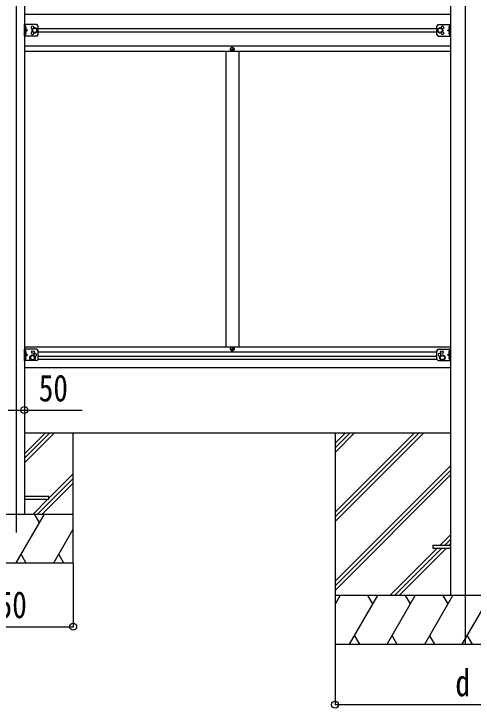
# Model space of a CAD drawing. Units: millimetres, scale not verified. Extents: x -10512 to 10512, y -7425 to 7425.
# Drawn here: x -2903 to -1492, y -4810 to -2676 of the extents above; entities that cross this region are included whole.
import ezdxf
from ezdxf.enums import TextEntityAlignment as Align

# ---------------------------------------------------------------- set-up
doc = ezdxf.new("R2010")
doc.units = ezdxf.units.MM
doc.header["$LTSCALE"] = 30
for name, color, linetype in [('0-3_YKK_12', 2, 'Continuous'), ('0-4_YKK_13', 4, 'Continuous'), ('0-5_YKK_A1', 4, 'Continuous'), ('0-6_YKK_D', 6, 'Continuous')]:
    doc.layers.add(name, color=color, linetype=linetype)
doc.styles.add('ＭＳ ゴシック', font='')
doc.styles.get('ＭＳ ゴシック').set_extended_font_data('MS Gothic')

msp = doc.modelspace()

# ---------------------------------------------------------------- linework, layer by layer
at = {"layer": '0-3_YKK_12'}
for p, q in [((-1516.28, -1438.98), (-1516.28, -4613.38)), ((-2896.28, -1843.39), (-2896.28, -4270.25))]:
    msp.add_line(p, q, dxfattribs=at)
at = {"layer": '0-4_YKK_13'}
for p, q in [((-2871.28, -2744.36), (-2871.28, -2709.36)), ((-2834.28, -2709.36), (-2871.28, -2709.36)), ((-2868.78, -2744.36), (-2868.78, -2709.36)), ((-1598.48, -2709.36), (-1561.48, -2709.36)), ((-1563.98, -2744.36), (-1563.98, -2709.36)), ((-1561.48, -2744.36), (-1561.48, -2709.36)), ((-2868.28, -2721.86), (-2868.78, -2721.78)), ((-2868.78, -2726.86), (-2861.78, -2726.86)), ((-2868.28, -2713.86), (-2867.47, -2714.01)), ((-2868.28, -2721.86), (-2867.47, -2721.72)), ((-2829.28, -2739.36), (-2829.28, -2714.36)), ((-1603.48, -2739.36), (-1603.48, -2714.36)), ((-1563.98, -2726.86), (-1570.98, -2726.86)), ((-1564.47, -2713.86), (-1565.28, -2714.01)), ((-1564.47, -2721.86), (-1565.28, -2721.72)), ((-1564.47, -2721.86), (-1563.97, -2721.78)), ((-2834.28, -2744.36), (-2871.28, -2744.36)), ((-2868.28, -2739.86), (-2868.78, -2739.78)), ((-2868.28, -2731.86), (-2867.47, -2732.01)), ((-2868.28, -2739.86), (-2867.47, -2739.72)), ((-1598.48, -2744.36), (-1561.48, -2744.36)), ((-1564.47, -2731.86), (-1565.28, -2732.01)), ((-1564.47, -2739.86), (-1565.28, -2739.72)), ((-1564.47, -2739.86), (-1563.97, -2739.78)), ((-2233.78, -2784.36), (-2234.78, -2784.36)), ((-2230.78, -2785.36), (-2229.78, -2785.36)), ((-2871.28, -3741.86), (-2871.28, -3706.86)), ((-2834.28, -3706.86), (-2871.28, -3706.86)), ((-2868.78, -3741.86), (-2868.78, -3706.86)), ((-2868.28, -3711.36), (-2867.47, -3711.51)), ((-2829.28, -3736.86), (-2829.28, -3711.86)), ((-2233.78, -3706.36), (-2234.78, -3706.36)), ((-2230.78, -3705.36), (-2229.78, -3705.36)), ((-1603.48, -3736.86), (-1603.48, -3711.86)), ((-1598.48, -3706.86), (-1561.48, -3706.86)), ((-1564.47, -3711.36), (-1565.28, -3711.51)), ((-1563.98, -3741.86), (-1563.98, -3706.86)), ((-1561.48, -3741.86), (-1561.48, -3706.86)), ((-2868.28, -3719.36), (-2868.78, -3719.28)), ((-2868.78, -3724.36), (-2861.78, -3724.36)), ((-2868.28, -3719.36), (-2867.47, -3719.22)), ((-2868.28, -3729.36), (-2867.47, -3729.51)), ((-1563.98, -3724.36), (-1570.98, -3724.36)), ((-1564.47, -3719.36), (-1565.28, -3719.22)), ((-1564.47, -3729.36), (-1565.28, -3729.51)), ((-1564.47, -3719.36), (-1563.97, -3719.28)), ((-2834.28, -3741.86), (-2871.28, -3741.86)), ((-2868.28, -3737.36), (-2868.78, -3737.28)), ((-2868.28, -3737.36), (-2867.47, -3737.22)), ((-1598.48, -3741.86), (-1561.48, -3741.86)), ((-1564.47, -3737.36), (-1565.28, -3737.22)), ((-1564.47, -3737.36), (-1563.97, -3737.28)), ((-2871.28, -4167.38), (-2796.28, -4167.38)), ((-1616.28, -4308.88), (-1616.28, -4317.88)), ((-1616.28, -4308.88), (-1561.48, -4308.88)), ((-1616.28, -4317.88), (-1561.48, -4317.88))]:
    msp.add_line(p, q, dxfattribs=at)
for points in [[(-2869.16, -2717.86), (-2868.53, -2716.68), (-2866.3, -2715.56)], [(-2869.16, -2717.86), (-2868.53, -2719.05), (-2866.3, -2720.16)], [(-2868.28, -2721.86), (-2868.28, -2713.86), (-2868.78, -2713.95), (-2868.78, -2721.78)], [(-2868.78, -2731.86), (-2861.78, -2726.86), (-2868.78, -2721.86)], [(-1563.98, -2731.86), (-1570.98, -2726.86), (-1563.98, -2721.86)], [(-1563.59, -2717.86), (-1564.22, -2716.68), (-1566.45, -2715.56)], [(-1563.59, -2717.86), (-1564.22, -2719.05), (-1566.45, -2720.16)], [(-1564.47, -2721.86), (-1564.47, -2713.86), (-1563.97, -2713.95), (-1563.97, -2721.78)], [(-2869.16, -2735.86), (-2868.53, -2734.68), (-2866.3, -2733.56)], [(-2869.16, -2735.86), (-2868.53, -2737.05), (-2866.3, -2738.16)], [(-2868.28, -2739.86), (-2868.28, -2731.86), (-2868.78, -2731.95), (-2868.78, -2739.78)], [(-1563.59, -2735.86), (-1564.22, -2734.68), (-1566.45, -2733.56)], [(-1563.59, -2735.86), (-1564.22, -2737.05), (-1566.45, -2738.16)], [(-1564.47, -2739.86), (-1564.47, -2731.86), (-1563.97, -2731.95), (-1563.97, -2739.78)], [(-2234.78, -2784.36), (-2234.78, -2785.36), (-2233.78, -2785.36)], [(-2231.78, -2783.36), (-2231.78, -2782.36), (-2232.78, -2782.36), (-2232.78, -2783.36)], [(-2232.78, -2786.36), (-2232.78, -2787.36), (-2231.78, -2787.36), (-2231.78, -2786.36)], [(-2229.78, -2785.36), (-2229.78, -2784.36), (-2230.78, -2784.36)], [(-2868.28, -3719.36), (-2868.28, -3711.36), (-2868.78, -3711.45), (-2868.78, -3719.28)], [(-2234.78, -3706.36), (-2234.78, -3705.36), (-2233.78, -3705.36)], [(-2232.78, -3704.36), (-2232.78, -3703.36), (-2231.78, -3703.36), (-2231.78, -3704.36)], [(-2231.78, -3707.36), (-2231.78, -3708.36), (-2232.78, -3708.36), (-2232.78, -3707.36)], [(-2229.78, -3705.36), (-2229.78, -3706.36), (-2230.78, -3706.36)], [(-1564.47, -3719.36), (-1564.47, -3711.36), (-1563.97, -3711.45), (-1563.97, -3719.28)], [(-2869.16, -3715.36), (-2868.53, -3714.18), (-2866.3, -3713.06)], [(-2869.16, -3715.36), (-2868.53, -3716.55), (-2866.3, -3717.66)], [(-2869.16, -3733.36), (-2868.53, -3732.18), (-2866.3, -3731.06)], [(-2869.16, -3733.36), (-2868.53, -3734.55), (-2866.3, -3735.66)], [(-2868.78, -3729.36), (-2861.78, -3724.36), (-2868.78, -3719.36)], [(-2868.28, -3737.36), (-2868.28, -3729.36), (-2868.78, -3729.45), (-2868.78, -3737.28)], [(-1563.98, -3729.36), (-1570.98, -3724.36), (-1563.98, -3719.36)], [(-1563.59, -3715.36), (-1564.22, -3714.18), (-1566.45, -3713.06)], [(-1563.59, -3715.36), (-1564.22, -3716.55), (-1566.45, -3717.66)], [(-1563.59, -3733.36), (-1564.22, -3732.18), (-1566.45, -3731.06)], [(-1563.59, -3733.36), (-1564.22, -3734.55), (-1566.45, -3735.66)], [(-1564.47, -3737.36), (-1564.47, -3729.36), (-1563.97, -3729.45), (-1563.97, -3737.28)], [(-2796.28, -4167.38), (-2796.28, -4159.38), (-2871.28, -4159.38)]]:
    msp.add_lwpolyline(points, dxfattribs=at)
for points in [[(-2839.28, -2719.36), (-2845.78, -2723.11), (-2845.78, -2730.62), (-2839.28, -2734.37), (-2832.78, -2730.62), (-2832.78, -2723.11)], [(-1593.48, -2719.36), (-1586.98, -2723.11), (-1586.98, -2730.62), (-1593.48, -2734.37), (-1599.98, -2730.62), (-1599.98, -2723.11)], [(-2846.28, -3725.36), (-2852.78, -3729.11), (-2852.78, -3736.62), (-2846.28, -3740.37), (-2839.78, -3736.62), (-2839.78, -3729.11)], [(-1586.48, -3725.36), (-1579.98, -3729.11), (-1579.98, -3736.62), (-1586.48, -3740.37), (-1592.98, -3736.62), (-1592.98, -3729.11)]]:
    msp.add_lwpolyline(points, close=True, dxfattribs=at)
for centre, radius in [((-2839.28, -2726.86), 8.5), ((-2839.28, -2726.86), 7.5), ((-2839.28, -2726.86), 6.5), ((-1593.48, -2726.86), 8.5), ((-1593.48, -2726.86), 7.5), ((-1593.48, -2726.86), 6.5), ((-2232.28, -2784.86), 5.9), ((-2844.77, -3715.86), 4.25), ((-2232.28, -3705.86), 5.9), ((-1587.98, -3715.86), 4.25), ((-2846.28, -3732.86), 8.5), ((-2846.28, -3732.86), 7.5), ((-2846.28, -3732.86), 6.5), ((-1586.48, -3732.86), 8.5), ((-1586.48, -3732.86), 7.5), ((-1586.48, -3732.86), 6.5)]:
    msp.add_circle(centre, radius, dxfattribs=at)
for centre, radius, start, end in [((-2834.28, -2714.36), 5, 0, 90), ((-1598.48, -2714.36), 5, 90, 180), ((-2867.63, -2714.89), 0.9, 32.05588, 80), ((-2867.63, -2720.84), 0.9, 280, 327.94412), ((-2872.38, -2717.86), 6.5, 327.94412, 32.05588), ((-2846.28, -2718.36), 4.25, 353.70569, 265.23923), ((-1586.48, -2718.36), 4.25, 274.76077, 186.29431), ((-1560.37, -2717.86), 6.5, 147.94412, 212.05588), ((-1565.12, -2714.89), 0.9, 100, 147.94412), ((-1565.12, -2720.84), 0.9, 212.05588, 260), ((-2867.63, -2732.89), 0.9, 32.05588, 80), ((-2867.63, -2738.84), 0.9, 280, 327.94412), ((-2872.38, -2735.86), 6.5, 327.94412, 32.05588), ((-2846.28, -2735.36), 4.25, 94.76077, 6.29431), ((-2834.28, -2739.36), 5, 270, 0), ((-1598.48, -2739.36), 5, 180, 270), ((-1586.48, -2735.36), 4.25, 173.70569, 85.23923), ((-1560.37, -2735.86), 6.5, 147.94412, 212.05588), ((-1565.12, -2732.89), 0.9, 100, 147.94412), ((-1565.12, -2738.84), 0.9, 212.05588, 260), ((-2233.78, -2783.36), 1, 270, 0), ((-2233.78, -2786.36), 1, 0, 90), ((-2230.78, -2783.36), 1, 180, 270), ((-2230.78, -2786.36), 1, 90, 180), ((-2867.63, -3712.39), 0.9, 32.05588, 80), ((-2872.38, -3715.36), 6.5, 327.94412, 32.05588), ((-2834.28, -3711.86), 5, 0, 90), ((-2233.78, -3704.36), 1, 270, 0), ((-2233.78, -3707.36), 1, 0, 90), ((-2230.78, -3704.36), 1, 180, 270), ((-2230.78, -3707.36), 1, 90, 180), ((-1598.48, -3711.86), 5, 90, 180), ((-1560.37, -3715.36), 6.5, 147.94412, 212.05588), ((-1565.12, -3712.39), 0.9, 100, 147.94412), ((-2867.63, -3718.34), 0.9, 280, 327.94412), ((-2867.63, -3730.39), 0.9, 32.05588, 80), ((-2872.38, -3733.36), 6.5, 327.94412, 32.05588), ((-2837.77, -3724.36), 4.25, 252.87654, 197.11996), ((-1594.98, -3724.36), 4.25, 342.88004, 287.12346), ((-1560.37, -3733.36), 6.5, 147.94412, 212.05588), ((-1565.12, -3718.34), 0.9, 212.05588, 260), ((-1565.12, -3730.39), 0.9, 100, 147.94412), ((-2867.63, -3736.34), 0.9, 280, 327.94412), ((-2834.28, -3736.86), 5, 270, 0), ((-1598.48, -3736.86), 5, 180, 270), ((-1565.12, -3736.34), 0.9, 212.05588, 260)]:
    msp.add_arc(centre, radius, start, end, dxfattribs=at)
at = {"layer": '0-5_YKK_A1'}
for p, q in [((-1561.48, -1834.38), (-1561.48, -4463.38)), ((-2871.28, -1850.38), (-2871.28, -4213.38)), ((-1561.48, -2677.86), (-2871.28, -2677.86)), ((-1603.48, -2722.36), (-2829.28, -2722.36)), ((-2829.28, -2731.36), (-1603.48, -2731.36)), ((-1561.48, -2775.86), (-2871.28, -2775.86)), ((-2871.28, -2791.36), (-1561.48, -2791.36)), ((-2252.28, -2791.36), (-2252.28, -3699.36)), ((-2212.28, -2791.36), (-2212.28, -3699.36)), ((-2871.28, -3699.36), (-1561.48, -3699.36)), ((-2829.28, -3714.86), (-1603.48, -3714.86)), ((-2829.28, -3728.36), (-1603.48, -3728.36)), ((-2829.3, -3737.36), (-1603.45, -3737.36)), ((-2871.28, -3763.36), (-1561.48, -3763.36)), ((-2871.28, -4056.15), (-2778.51, -3963.38)), ((-2871.28, -4042), (-2792.65, -3963.38)), ((-2871.28, -4027.86), (-2806.79, -3963.38)), ((-2871.28, -3963.38), (-1561.48, -3963.38)), ((-2721.28, -4363.38), (-2721.28, -3963.38)), ((-1916.48, -3963.38), (-1916.48, -4613.38)), ((-1916.48, -4207.56), (-1672.3, -3963.38)), ((-1916.48, -4221.7), (-1658.15, -3963.38)), ((-1916.48, -4235.84), (-1644.01, -3963.38)), ((-1916.48, -4023.71), (-1856.14, -3963.38)), ((-1916.48, -4009.57), (-1870.29, -3963.38)), ((-1916.48, -3995.43), (-1884.43, -3963.38)), ((-1916.48, -4419.69), (-1561.68, -4064.89)), ((-2796.28, -4164.99), (-2721.28, -4089.99)), ((-1916.48, -4433.83), (-1561.68, -4079.03)), ((-1916.48, -4447.98), (-1561.68, -4093.18)), ((-2830.52, -4213.38), (-2721.28, -4104.14)), ((-2816.38, -4213.38), (-2721.28, -4118.28)), ((-2844.66, -4213.38), (-2798.66, -4167.38)), ((-3071.28, -4213.38), (-2721.28, -4213.38)), ((-2896.27, -4363.38), (-2809.67, -4213.38)), ((-2824.67, -4239.36), (-2839.67, -4213.38)), ((-2780.8, -4363.38), (-2721.28, -4260.28)), ((-1593.53, -4308.88), (-1561.68, -4277.02)), ((-1579.39, -4308.88), (-1561.68, -4291.17)), ((-1565.25, -4308.88), (-1561.68, -4305.31)), ((-1748.03, -4463.38), (-1602.53, -4317.88)), ((-1733.89, -4463.38), (-1588.39, -4317.88)), ((-1719.75, -4463.38), (-1574.25, -4317.88)), ((-2881.27, -4337.4), (-2866.27, -4363.38)), ((-2765.8, -4337.4), (-2750.8, -4363.38)), ((-3071.28, -4363.38), (-2721.28, -4363.38)), ((-1116.48, -4463.38), (-1916.48, -4463.38)), ((-1916.48, -4490.88), (-1900.6, -4463.38)), ((-1871.73, -4613.38), (-1785.13, -4463.38)), ((-1800.13, -4489.36), (-1815.13, -4463.38)), ((-1756.26, -4613.38), (-1669.66, -4463.38)), ((-1684.66, -4489.36), (-1699.66, -4463.38)), ((-1640.79, -4613.38), (-1554.19, -4463.38)), ((-1569.19, -4489.36), (-1584.19, -4463.38)), ((-1525.32, -4613.38), (-1438.72, -4463.38)), ((-1856.73, -4587.4), (-1841.73, -4613.38)), ((-1741.26, -4587.4), (-1726.26, -4613.38)), ((-1625.79, -4587.4), (-1610.79, -4613.38)), ((-1510.32, -4587.4), (-1495.32, -4613.38)), ((-1916.48, -4613.38), (-1116.48, -4613.38))]:
    msp.add_line(p, q, dxfattribs=at)
at = {"layer": '0-6_YKK_D'}
for p, q in [((-2871.28, -3842.35), (-2871.28, -3894.67)), ((-2721.28, -4364.38), (-2721.28, -4560.65)), ((-3071.28, -4559.65), (-2721.28, -4559.65)), ((-1916.48, -4613.38), (-1916.48, -4800.09)), ((-1916.48, -4799.09), (-1116.48, -4799.09))]:
    msp.add_line(p, q, dxfattribs=at)
msp.add_lwpolyline([(-2921.28, -3893.67), (-2871.28, -3893.67), (-2693.44, -3893.67)], dxfattribs=at)
for centre in [(-2871.28, -3893.67), (-2721.28, -4559.65), (-1916.48, -4799.09)]:
    msp.add_circle(centre, 10.62, dxfattribs=at)

# ---------------------------------------------------------------- texts
at = {"layer": '0-6_YKK_D', "style": 'ＭＳ ゴシック', "width": 0.8}
for s, p in [('50', (-2827.11, -3892)), ('350', (-2998.28, -4557.99)), ('d', (-1546.48, -4797.79))]:
    msp.add_text(s, height=82.48, dxfattribs=at).set_placement(p, align=Align.BOTTOM_LEFT)

doc.saveas('drawing.dxf')
